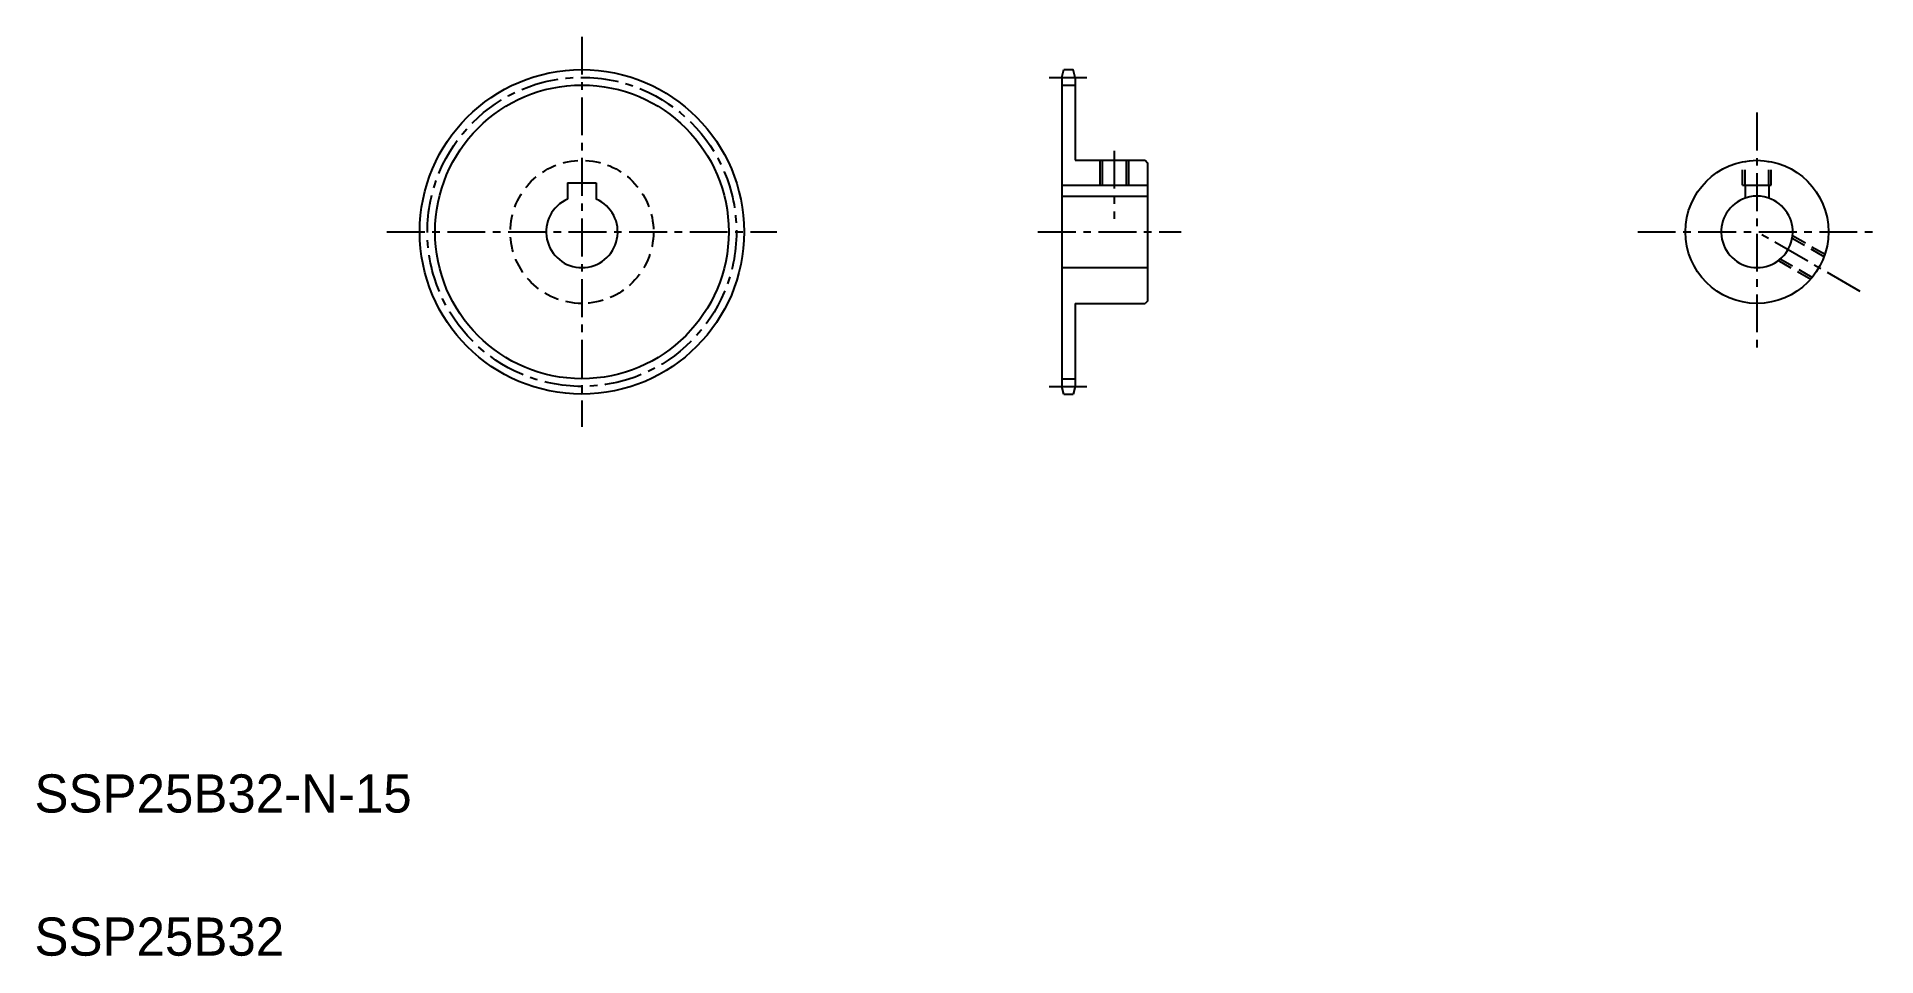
# Model space of a CAD drawing. Extents: x 20 to 406, y 20 to 213.
import ezdxf

# ---------------------------------------------------------------- set-up
doc = ezdxf.new("R2010")
doc.units = 0
doc.header["$LTSCALE"] = 0.25
doc.linetypes.add('CENTER', pattern=[50.8, 31.75, -6.35, 6.35, -6.35])
doc.linetypes.add('DASHED', pattern=[19.05, 12.7, -6.35])
doc.layers.get('0').update_dxf_attribs({"linetype": 'CONTINUOUS'})
doc.layers.add('CENTER', color=1, linetype='CENTER')

msp = doc.modelspace()

# ---------------------------------------------------------------- linework, layer by layer
at = {"color": 7, "linetype": 'CONTINUOUS'}
for p, q in [((235.37, 204.09), (235.8, 205.7)), ((235.8, 205.7), (237.74, 205.7)), ((238.17, 204.09), (237.74, 205.7)), ((235.37, 204.09), (235.37, 139.31)), ((235.37, 202.48), (238.17, 202.48)), ((238.17, 204.09), (238.17, 186.7)), ((238.17, 204.09), (238.17, 204.09)), ((238.17, 204.09), (238.17, 204.09)), ((238.17, 186.7), (252.87, 186.7)), ((243.87, 186.7), (243.87, 181.5)), ((248.87, 186.7), (248.87, 181.5)), ((252.87, 186.7), (253.37, 186.2)), ((253.37, 186.2), (253.37, 157.2)), ((131.77, 182), (137.77, 182)), ((131.77, 182), (131.77, 178.58)), ((137.77, 182), (137.77, 178.58)), ((235.37, 181.5), (253.37, 181.5)), ((378.11, 181.5), (384.11, 181.5)), ((378.61, 181.5), (378.61, 178.77)), ((383.61, 181.5), (383.61, 178.77)), ((137.77, 181.15), (137.77, 181.15)), ((137.77, 180.29), (137.77, 180.29)), ((235.37, 179.2), (253.37, 179.2)), ((235.37, 164.2), (253.37, 164.2)), ((238.17, 156.7), (238.17, 139.31)), ((238.17, 156.7), (252.87, 156.7)), ((253.37, 157.2), (252.87, 156.7)), ((235.37, 140.92), (238.17, 140.92)), ((235.8, 137.7), (235.37, 139.31)), ((238.17, 139.31), (237.74, 137.7)), ((235.8, 137.7), (237.74, 137.7))]:
    msp.add_line(p, q, dxfattribs=at)
at = {"color": 3, "linetype": 'CONTINUOUS'}
for p, q in [((243.37, 186.7), (243.37, 181.5)), ((249.37, 186.7), (249.37, 181.5))]:
    msp.add_line(p, q, dxfattribs=at)
at = {"color": 3, "linetype": 'DASHED'}
for p, q in [((378.11, 181.5), (378.11, 186.4)), ((378.61, 181.5), (378.61, 186.49)), ((383.61, 181.5), (383.61, 186.49)), ((384.11, 181.5), (384.11, 186.4)), ((395.2, 166.46), (388.49, 170.33)), ((395.38, 166.93), (388.56, 170.86)), ((392.7, 162.13), (385.99, 166)), ((392.38, 161.73), (385.56, 165.67))]:
    msp.add_line(p, q, dxfattribs=at)
at = {"color": 7, "linetype": 'CONTINUOUS'}
for centre, radius in [((134.77, 171.7), 34), ((381.11, 171.7), 15)]:
    msp.add_circle(centre, radius, dxfattribs=at)
at = {"color": 3, "linetype": 'CONTINUOUS'}
msp.add_circle((134.77, 171.7), 30.78, dxfattribs=at)
at = {"color": 3, "linetype": 'DASHED'}
msp.add_circle((134.77, 171.7), 15, dxfattribs=at)
at = {"color": 7, "linetype": 'CONTINUOUS'}
for centre in [(134.77, 171.7), (381.11, 171.7)]:
    msp.add_arc(centre, 7.5, 113.5782, 66.4218, dxfattribs=at)
at = {"color": 3}
msp.add_arc((381.11, 171.7), 7.5, 66.4218, 113.5782, dxfattribs=at)
at = {"layer": 'CENTER', "color": 1, "linetype": 'CENTER'}
for p, q in [((134.77, 212.59), (134.77, 130.82)), ((232.7, 204.09), (240.59, 204.09)), ((381.11, 196.7), (381.11, 146.7)), ((246.37, 188.7), (246.37, 174.4)), ((93.88, 171.7), (175.65, 171.7)), ((230.37, 171.7), (260.37, 171.7)), ((356.11, 171.7), (406.11, 171.7)), ((402.76, 159.2), (381.11, 171.7)), ((232.7, 139.31), (240.59, 139.31))]:
    msp.add_line(p, q, dxfattribs=at)
msp.add_circle((134.77, 171.7), 32.39, dxfattribs=at)

# ---------------------------------------------------------------- texts
at = {"color": 7, "linetype": 'CONTINUOUS'}
for s, p in [('SSP25B32-N-15', (20, 50)), ('SSP25B32', (20, 20))]:
    msp.add_text(s, height=8, dxfattribs=at).set_placement(p)

doc.saveas('drawing.dxf')
